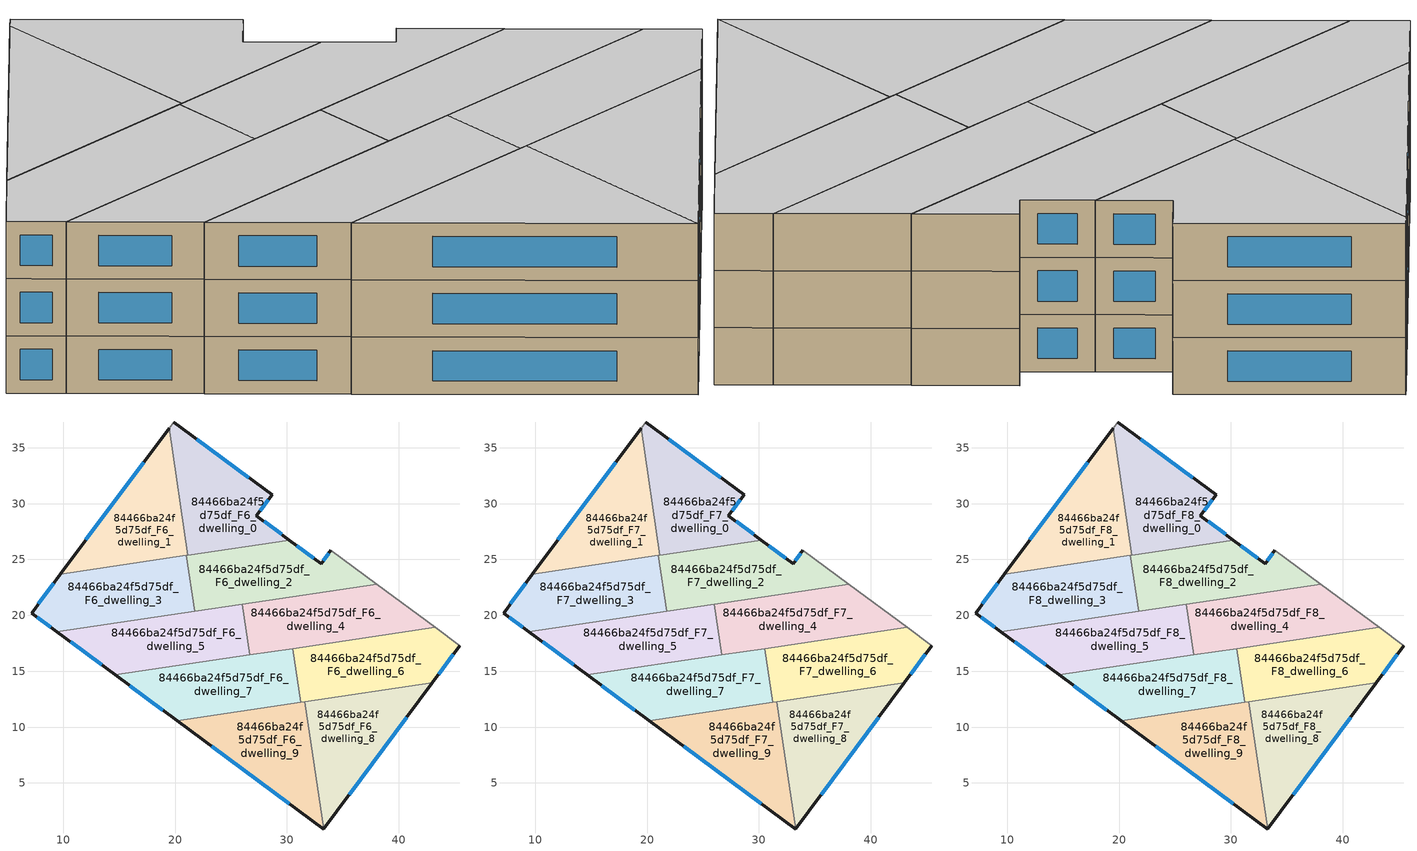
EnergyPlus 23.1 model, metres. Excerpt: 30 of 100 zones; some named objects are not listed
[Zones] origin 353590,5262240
84466ba24f5d75df_F6_dwelling_0
 floor to 84466ba24f5d75df_F5_dwelling_0 (EU_floor_Construction): 28.67,30.81 27.26,28.92 30.22,26.73 21.15,25.38 19.45,36.75 19.86,37.3 z18
 wall outside (EU_wall_Construction): 30.22,26.73 27.26,28.92 28.67,30.81 19.86,37.3 z18:21
 wall to 84466ba24f5d75df_F6_dwelling_1 (EU_wall_Construction): 19.45,36.75 21.15,25.38 z18:21
 wall adiabatic (EU_wall_Construction): 19.86,37.3 19.45,36.75 z18:21
 wall to 84466ba24f5d75df_F6_dwelling_2 (EU_wall_Construction): 21.15,25.38 30.22,26.73 z18:21
 window (EU_Window_Construction): 26.6,32.34 21.93,35.78 / 27.59,29.37 28.34,30.37 / 29.52,27.25 27.96,28.41 z18.7:20.3
84466ba24f5d75df_F6_dwelling_1
 floor to 84466ba24f5d75df_F5_dwelling_1 (EU_floor_Construction): 19.45,36.75 21.15,25.38 9.73,23.68 z18
 wall outside (EU_wall_Construction): 19.45,36.75 9.73,23.68 z18:21
 wall to 84466ba24f5d75df_F6_dwelling_3 (EU_wall_Construction): 9.73,23.68 20.99,25.36 z18:21
 wall to 84466ba24f5d75df_F6_dwelling_2 (EU_wall_Construction): 20.99,25.36 21.14,25.38 z18:21
 window (EU_Window_Construction): 17.17,33.68 12.01,26.75 z18.7:20.3
84466ba24f5d75df_F6_dwelling_2
 floor to 84466ba24f5d75df_F5_dwelling_2 (EU_floor_Construction): 38.04,22.79 21.74,20.36 20.99,25.36 30.22,26.73 33.06,24.63 33.94,25.82 z18
 wall outside (EU_wall_Construction): 33.94,25.82 33.06,24.63 30.22,26.73 z18:21
 wall to 84466ba24f5d75df_F6_dwelling_3 (EU_wall_Construction): 20.99,25.36 21.74,20.36 z18:21
 wall adiabatic (EU_wall_Construction): 38.04,22.79 33.94,25.82 z18:21
 wall to 84466ba24f5d75df_F6_dwelling_4 (EU_wall_Construction): 26,21 38.04,22.79 z18:21
 wall to 84466ba24f5d75df_F6_dwelling_5 (EU_wall_Construction): 21.74,20.36 26,21 z18:21
 window (EU_Window_Construction): 32.39,25.12 30.89,26.24 / 33.74,25.54 33.27,24.91 z18.7:20.3
84466ba24f5d75df_F6_dwelling_3
 floor to 84466ba24f5d75df_F5_dwelling_3 (EU_floor_Construction): 20.99,25.36 21.74,20.36 9.42,18.53 7.15,20.21 9.73,23.68 z18
 wall outside (EU_wall_Construction): 9.73,23.68 7.15,20.21 9.42,18.53 z18:21
 wall to 84466ba24f5d75df_F6_dwelling_5 (EU_wall_Construction): 9.42,18.53 21.74,20.36 z18:21
 window (EU_Window_Construction): 7.68,19.81 8.89,18.92 / 9.13,22.87 7.75,21.02 z18.7:20.3
84466ba24f5d75df_F6_dwelling_4
 floor to 84466ba24f5d75df_F5_dwelling_4 (EU_floor_Construction): 43.25,18.93 26.68,16.46 26,21 38.04,22.79 z18
 wall adiabatic (EU_wall_Construction): 43.25,18.93 38.04,22.79 z18:21
 wall to 84466ba24f5d75df_F6_dwelling_5 (EU_wall_Construction): 26,21 26.68,16.46 z18:21
 wall to 84466ba24f5d75df_F6_dwelling_6 (EU_wall_Construction): 30.5,17.03 43.25,18.93 z18:21
 wall to 84466ba24f5d75df_F6_dwelling_7 (EU_wall_Construction): 26.68,16.46 30.5,17.03 z18:21
84466ba24f5d75df_F6_dwelling_5
 floor to 84466ba24f5d75df_F5_dwelling_5 (EU_floor_Construction): 26,21 26.68,16.46 14.64,14.67 9.42,18.53 z18
 wall outside (EU_wall_Construction): 9.42,18.53 14.64,14.67 z18:21
 wall to 84466ba24f5d75df_F6_dwelling_7 (EU_wall_Construction): 14.64,14.67 26.68,16.46 z18:21
 window (EU_Window_Construction): 10.65,17.62 13.42,15.58 z18.7:20.3
84466ba24f5d75df_F6_dwelling_6
 floor to 84466ba24f5d75df_F5_dwelling_6 (EU_floor_Construction): 45.49,17.28 43.02,13.96 31.22,12.2 30.5,17.03 43.25,18.93 z18
 wall outside (EU_wall_Construction): 43.02,13.96 45.49,17.28 z18:21
 wall adiabatic (EU_wall_Construction): 45.49,17.28 43.25,18.93 z18:21
 wall to 84466ba24f5d75df_F6_dwelling_7 (EU_wall_Construction): 30.5,17.03 31.22,12.2 z18:21
 wall to 84466ba24f5d75df_F6_dwelling_8 (EU_wall_Construction): 31.61,12.26 43.02,13.96 z18:21
 wall to 84466ba24f5d75df_F6_dwelling_9 (EU_wall_Construction): 31.22,12.2 31.61,12.26 z18:21
 window (EU_Window_Construction): 43.6,14.74 44.91,16.5 z18.7:20.3
84466ba24f5d75df_F6_dwelling_7
 floor to 84466ba24f5d75df_F5_dwelling_7 (EU_floor_Construction): 30.5,17.03 31.22,12.2 20.2,10.56 14.64,14.67 z18
 wall outside (EU_wall_Construction): 14.64,14.67 20.2,10.56 z18:21
 wall to 84466ba24f5d75df_F6_dwelling_9 (EU_wall_Construction): 20.2,10.56 31.22,12.2 z18:21
 window (EU_Window_Construction): 15.95,13.7 18.9,11.53 z18.7:20.3
84466ba24f5d75df_F6_dwelling_8
 floor to 84466ba24f5d75df_F5_dwelling_8 (EU_floor_Construction): 43.02,13.96 33.3,0.89 31.61,12.26 z18
 wall outside (EU_wall_Construction): 33.3,0.89 43.02,13.96 z18:21
 wall to 84466ba24f5d75df_F6_dwelling_9 (EU_wall_Construction): 31.61,12.26 33.3,0.89 z18:21
 window (EU_Window_Construction): 35.58,3.96 40.74,10.89 z18.7:20.3
84466ba24f5d75df_F6_dwelling_9
 floor to 84466ba24f5d75df_F5_dwelling_9 (EU_floor_Construction): 31.61,12.26 33.3,0.88 20.2,10.56 z18
 wall outside (EU_wall_Construction): 20.2,10.56 33.3,0.88 z18:21
 window (EU_Window_Construction): 23.28,8.29 30.22,3.16 z18.7:20.3
84466ba24f5d75df_F7_dwelling_0
 floor to 84466ba24f5d75df_F6_dwelling_0 (EU_floor_Construction): 28.67,30.81 27.26,28.92 30.22,26.73 21.15,25.38 19.45,36.75 19.86,37.3 z21
 wall outside (EU_wall_Construction): 30.22,26.73 27.26,28.92 28.67,30.81 19.86,37.3 z21:24
 wall to 84466ba24f5d75df_F7_dwelling_1 (EU_wall_Construction): 19.45,36.75 21.15,25.38 z21:24
 wall adiabatic (EU_wall_Construction): 19.86,37.3 19.45,36.75 z21:24
 wall to 84466ba24f5d75df_F7_dwelling_2 (EU_wall_Construction): 21.15,25.38 30.22,26.73 z21:24
 window (EU_Window_Construction): 26.6,32.34 21.93,35.78 / 27.59,29.37 28.34,30.37 / 29.52,27.25 27.96,28.41 z21.7:23.3
84466ba24f5d75df_F7_dwelling_1
 floor to 84466ba24f5d75df_F6_dwelling_1 (EU_floor_Construction): 19.45,36.75 21.15,25.38 9.73,23.68 z21
 wall outside (EU_wall_Construction): 19.45,36.75 9.73,23.68 z21:24
 wall to 84466ba24f5d75df_F7_dwelling_3 (EU_wall_Construction): 9.73,23.68 20.99,25.36 z21:24
 wall to 84466ba24f5d75df_F7_dwelling_2 (EU_wall_Construction): 20.99,25.36 21.14,25.38 z21:24
 window (EU_Window_Construction): 17.17,33.68 12.01,26.75 z21.7:23.3
84466ba24f5d75df_F7_dwelling_2
 floor to 84466ba24f5d75df_F6_dwelling_2 (EU_floor_Construction): 38.04,22.79 21.74,20.36 20.99,25.36 30.22,26.73 33.06,24.63 33.94,25.82 z21
 wall outside (EU_wall_Construction): 33.94,25.82 33.06,24.63 30.22,26.73 z21:24
 wall to 84466ba24f5d75df_F7_dwelling_3 (EU_wall_Construction): 20.99,25.36 21.74,20.36 z21:24
 wall adiabatic (EU_wall_Construction): 38.04,22.79 33.94,25.82 z21:24
 wall to 84466ba24f5d75df_F7_dwelling_4 (EU_wall_Construction): 26,21 38.04,22.79 z21:24
 wall to 84466ba24f5d75df_F7_dwelling_5 (EU_wall_Construction): 21.74,20.36 26,21 z21:24
 window (EU_Window_Construction): 32.39,25.12 30.89,26.24 / 33.74,25.54 33.27,24.91 z21.7:23.3
84466ba24f5d75df_F7_dwelling_3
 floor to 84466ba24f5d75df_F6_dwelling_3 (EU_floor_Construction): 20.99,25.36 21.74,20.36 9.42,18.53 7.15,20.21 9.73,23.68 z21
 wall outside (EU_wall_Construction): 9.73,23.68 7.15,20.21 9.42,18.53 z21:24
 wall to 84466ba24f5d75df_F7_dwelling_5 (EU_wall_Construction): 9.42,18.53 21.74,20.36 z21:24
 window (EU_Window_Construction): 7.68,19.81 8.89,18.92 / 9.13,22.87 7.75,21.02 z21.7:23.3
84466ba24f5d75df_F7_dwelling_4
 floor to 84466ba24f5d75df_F6_dwelling_4 (EU_floor_Construction): 43.25,18.93 26.68,16.46 26,21 38.04,22.79 z21
 wall adiabatic (EU_wall_Construction): 43.25,18.93 38.04,22.79 z21:24
 wall to 84466ba24f5d75df_F7_dwelling_5 (EU_wall_Construction): 26,21 26.68,16.46 z21:24
 wall to 84466ba24f5d75df_F7_dwelling_6 (EU_wall_Construction): 30.5,17.03 43.25,18.93 z21:24
 wall to 84466ba24f5d75df_F7_dwelling_7 (EU_wall_Construction): 26.68,16.46 30.5,17.03 z21:24
84466ba24f5d75df_F7_dwelling_5
 floor to 84466ba24f5d75df_F6_dwelling_5 (EU_floor_Construction): 26,21 26.68,16.46 14.64,14.67 9.42,18.53 z21
 wall outside (EU_wall_Construction): 9.42,18.53 14.64,14.67 z21:24
 wall to 84466ba24f5d75df_F7_dwelling_7 (EU_wall_Construction): 14.64,14.67 26.68,16.46 z21:24
 window (EU_Window_Construction): 10.65,17.62 13.42,15.58 z21.7:23.3
84466ba24f5d75df_F7_dwelling_6
 floor to 84466ba24f5d75df_F6_dwelling_6 (EU_floor_Construction): 45.49,17.28 43.02,13.96 31.22,12.2 30.5,17.03 43.25,18.93 z21
 wall outside (EU_wall_Construction): 43.02,13.96 45.49,17.28 z21:24
 wall adiabatic (EU_wall_Construction): 45.49,17.28 43.25,18.93 z21:24
 wall to 84466ba24f5d75df_F7_dwelling_7 (EU_wall_Construction): 30.5,17.03 31.22,12.2 z21:24
 wall to 84466ba24f5d75df_F7_dwelling_8 (EU_wall_Construction): 31.61,12.26 43.02,13.96 z21:24
 wall to 84466ba24f5d75df_F7_dwelling_9 (EU_wall_Construction): 31.22,12.2 31.61,12.26 z21:24
 window (EU_Window_Construction): 43.6,14.74 44.91,16.5 z21.7:23.3
84466ba24f5d75df_F7_dwelling_7
 floor to 84466ba24f5d75df_F6_dwelling_7 (EU_floor_Construction): 30.5,17.03 31.22,12.2 20.2,10.56 14.64,14.67 z21
 wall outside (EU_wall_Construction): 14.64,14.67 20.2,10.56 z21:24
 wall to 84466ba24f5d75df_F7_dwelling_9 (EU_wall_Construction): 20.2,10.56 31.22,12.2 z21:24
 window (EU_Window_Construction): 15.95,13.7 18.9,11.53 z21.7:23.3
84466ba24f5d75df_F7_dwelling_8
 floor to 84466ba24f5d75df_F6_dwelling_8 (EU_floor_Construction): 43.02,13.96 33.3,0.89 31.61,12.26 z21
 wall outside (EU_wall_Construction): 33.3,0.89 43.02,13.96 z21:24
 wall to 84466ba24f5d75df_F7_dwelling_9 (EU_wall_Construction): 31.61,12.26 33.3,0.89 z21:24
 window (EU_Window_Construction): 35.58,3.96 40.74,10.89 z21.7:23.3
84466ba24f5d75df_F7_dwelling_9
 floor to 84466ba24f5d75df_F6_dwelling_9 (EU_floor_Construction): 31.61,12.26 33.3,0.88 20.2,10.56 z21
 wall outside (EU_wall_Construction): 20.2,10.56 33.3,0.88 z21:24
 window (EU_Window_Construction): 23.28,8.29 30.22,3.16 z21.7:23.3
84466ba24f5d75df_F8_dwelling_0
 floor to 84466ba24f5d75df_F7_dwelling_0 (EU_floor_Construction): 28.67,30.81 27.26,28.92 30.22,26.73 21.15,25.38 19.45,36.75 19.86,37.3 z24
 wall outside (EU_wall_Construction): 30.22,26.73 27.26,28.92 28.67,30.81 19.86,37.3 z24:27
 wall to 84466ba24f5d75df_F8_dwelling_1 (EU_wall_Construction): 19.45,36.75 21.15,25.38 z24:27
 wall adiabatic (EU_wall_Construction): 19.86,37.3 19.45,36.75 z24:27
 wall to 84466ba24f5d75df_F8_dwelling_2 (EU_wall_Construction): 21.15,25.38 30.22,26.73 z24:27
 window (EU_Window_Construction): 26.6,32.34 21.93,35.78 / 27.59,29.37 28.34,30.37 / 29.52,27.25 27.96,28.41 z24.7:26.3
 ceiling to 84466ba24f5d75df_F9_dwelling_0 (EU_floor_Construction): 30.22,26.73 27.26,28.92 28.67,30.81 19.86,37.3 19.45,36.75 21.15,25.38 z27
84466ba24f5d75df_F8_dwelling_1
 floor to 84466ba24f5d75df_F7_dwelling_1 (EU_floor_Construction): 19.45,36.75 21.15,25.38 9.73,23.68 z24
 wall outside (EU_wall_Construction): 19.45,36.75 9.73,23.68 z24:27
 wall to 84466ba24f5d75df_F8_dwelling_3 (EU_wall_Construction): 9.73,23.68 20.99,25.36 z24:27
 wall to 84466ba24f5d75df_F8_dwelling_2 (EU_wall_Construction): 20.99,25.36 21.14,25.38 z24:27
 window (EU_Window_Construction): 17.17,33.68 12.01,26.75 z24.7:26.3
 ceiling to 84466ba24f5d75df_F9_dwelling_1 (EU_floor_Construction): 21.15,25.38 19.45,36.75 9.73,23.68 z27
84466ba24f5d75df_F8_dwelling_2
 floor to 84466ba24f5d75df_F7_dwelling_2 (EU_floor_Construction): 38.04,22.79 21.74,20.36 20.99,25.36 30.22,26.73 33.06,24.63 33.94,25.82 z24
 wall outside (EU_wall_Construction): 33.94,25.82 33.06,24.63 30.22,26.73 z24:27
 wall to 84466ba24f5d75df_F8_dwelling_3 (EU_wall_Construction): 20.99,25.36 21.74,20.36 z24:27
 wall adiabatic (EU_wall_Construction): 38.04,22.79 33.94,25.82 z24:27
 wall to 84466ba24f5d75df_F8_dwelling_4 (EU_wall_Construction): 26,21 38.04,22.79 z24:27
 wall to 84466ba24f5d75df_F8_dwelling_5 (EU_wall_Construction): 21.74,20.36 26,21 z24:27
 window (EU_Window_Construction): 32.39,25.12 30.89,26.24 / 33.74,25.54 33.27,24.91 z24.7:26.3
 ceiling to 84466ba24f5d75df_F9_dwelling_2 (EU_floor_Construction): 38.04,22.79 33.94,25.82 33.06,24.63 30.22,26.73 20.99,25.36 21.74,20.36 z27
84466ba24f5d75df_F8_dwelling_3
 floor to 84466ba24f5d75df_F7_dwelling_3 (EU_floor_Construction): 20.99,25.36 21.74,20.36 9.42,18.53 7.15,20.21 9.73,23.68 z24
 wall outside (EU_wall_Construction): 9.73,23.68 7.15,20.21 9.42,18.53 z24:27
 wall to 84466ba24f5d75df_F8_dwelling_5 (EU_wall_Construction): 9.42,18.53 21.74,20.36 z24:27
 window (EU_Window_Construction): 7.68,19.81 8.89,18.92 / 9.13,22.87 7.75,21.02 z24.7:26.3
 ceiling to 84466ba24f5d75df_F9_dwelling_3 (EU_floor_Construction): 21.74,20.36 20.99,25.36 9.73,23.68 7.15,20.21 9.42,18.53 z27
84466ba24f5d75df_F8_dwelling_4
 floor to 84466ba24f5d75df_F7_dwelling_4 (EU_floor_Construction): 43.25,18.93 26.68,16.46 26,21 38.04,22.79 z24
 wall adiabatic (EU_wall_Construction): 43.25,18.93 38.04,22.79 z24:27
 wall to 84466ba24f5d75df_F8_dwelling_5 (EU_wall_Construction): 26,21 26.68,16.46 z24:27
 wall to 84466ba24f5d75df_F8_dwelling_6 (EU_wall_Construction): 30.5,17.03 43.25,18.93 z24:27
 wall to 84466ba24f5d75df_F8_dwelling_7 (EU_wall_Construction): 26.68,16.46 30.5,17.03 z24:27
 ceiling to 84466ba24f5d75df_F9_dwelling_4 (EU_floor_Construction): 43.25,18.93 38.04,22.79 26,21 26.68,16.46 z27
84466ba24f5d75df_F8_dwelling_5
 floor to 84466ba24f5d75df_F7_dwelling_5 (EU_floor_Construction): 26,21 26.68,16.46 14.64,14.67 9.42,18.53 z24
 wall outside (EU_wall_Construction): 9.42,18.53 14.64,14.67 z24:27
 wall to 84466ba24f5d75df_F8_dwelling_7 (EU_wall_Construction): 14.64,14.67 26.68,16.46 z24:27
 window (EU_Window_Construction): 10.65,17.62 13.42,15.58 z24.7:26.3
 ceiling to 84466ba24f5d75df_F9_dwelling_5 (EU_floor_Construction): 26.68,16.46 26,21 9.42,18.53 14.64,14.67 z27
84466ba24f5d75df_F8_dwelling_6
 floor to 84466ba24f5d75df_F7_dwelling_6 (EU_floor_Construction): 45.49,17.28 43.02,13.96 31.22,12.2 30.5,17.03 43.25,18.93 z24
 wall outside (EU_wall_Construction): 43.02,13.96 45.49,17.28 z24:27
 wall adiabatic (EU_wall_Construction): 45.49,17.28 43.25,18.93 z24:27
 wall to 84466ba24f5d75df_F8_dwelling_7 (EU_wall_Construction): 30.5,17.03 31.22,12.2 z24:27
 wall to 84466ba24f5d75df_F8_dwelling_8 (EU_wall_Construction): 31.61,12.26 43.02,13.96 z24:27
 wall to 84466ba24f5d75df_F8_dwelling_9 (EU_wall_Construction): 31.22,12.2 31.61,12.26 z24:27
 window (EU_Window_Construction): 43.6,14.74 44.91,16.5 z24.7:26.3
 ceiling to 84466ba24f5d75df_F9_dwelling_6 (EU_floor_Construction): 43.02,13.96 45.49,17.28 43.25,18.93 30.5,17.03 31.22,12.2 z27
84466ba24f5d75df_F8_dwelling_7
 floor to 84466ba24f5d75df_F7_dwelling_7 (EU_floor_Construction): 30.5,17.03 31.22,12.2 20.2,10.56 14.64,14.67 z24
 wall outside (EU_wall_Construction): 14.64,14.67 20.2,10.56 z24:27
 wall to 84466ba24f5d75df_F8_dwelling_9 (EU_wall_Construction): 20.2,10.56 31.22,12.2 z24:27
 window (EU_Window_Construction): 15.95,13.7 18.9,11.53 z24.7:26.3
 ceiling to 84466ba24f5d75df_F9_dwelling_7 (EU_floor_Construction): 31.22,12.2 30.5,17.03 14.64,14.67 20.2,10.56 z27
84466ba24f5d75df_F8_dwelling_8
 floor to 84466ba24f5d75df_F7_dwelling_8 (EU_floor_Construction): 43.02,13.96 33.3,0.89 31.61,12.26 z24
 wall outside (EU_wall_Construction): 33.3,0.89 43.02,13.96 z24:27
 wall to 84466ba24f5d75df_F8_dwelling_9 (EU_wall_Construction): 31.61,12.26 33.3,0.89 z24:27
 window (EU_Window_Construction): 35.58,3.96 40.74,10.89 z24.7:26.3
 ceiling to 84466ba24f5d75df_F9_dwelling_8 (EU_floor_Construction): 33.3,0.89 43.02,13.96 31.61,12.26 z27
84466ba24f5d75df_F8_dwelling_9
 floor to 84466ba24f5d75df_F7_dwelling_9 (EU_floor_Construction): 31.61,12.26 33.3,0.88 20.2,10.56 z24
 wall outside (EU_wall_Construction): 20.2,10.56 33.3,0.88 z24:27
 window (EU_Window_Construction): 23.28,8.29 30.22,3.16 z24.7:26.3
 ceiling to 84466ba24f5d75df_F9_dwelling_9 (EU_floor_Construction): 33.3,0.88 31.61,12.26 20.2,10.56 z27
[Building]
EU S2 Campaign: North Axis=0; Terrain=City; Solar Distribution=FullExterior
[Site:Location]
Budapest.Ferenc.Liszt.Intl.AP: Latitude=47.437; Longitude=19.256; Time Zone=1; Elevation=185
[SizingPeriod:WeatherFileDays]
AnnualSizingPeriod: Begin Month=1; Begin Day of Month=1; End Month=12; End Day of Month=31; Day of Week for Start Day=Monday; Use Weather File Daylight Saving Period=No; Use Weather File Rain and Snow Indicators=No
[MATERIAL]
EU_InternalMass_Material: Roughness=MediumRough; Thickness=0.1; Conductivity=1; Density=1800; Specific Heat=900; Thermal Absorptance=0.9; Solar Absorptance=0.7; Visible Absorptance=0.7
[MATERIAL:NOMASS] Roughness=MediumRough; Thermal Absorptance=0.9; Solar Absorptance=0.7; Visible Absorptance=0.7
Name | Thermal Resistance
EU_wall_NoMass | 0.832559
EU_floor_NoMass | 0.872794
[WINDOWMATERIAL:SIMPLEGLAZINGSYSTEM]
EU_Window_SimpleGlazing: UFactor=2.79869; Solar Heat Gain Coefficient=0.75; Visible Transmittance=0.75
[CONSTRUCTION]
EU_wall_Construction: EU_wall_NoMass
EU_floor_Construction: EU_floor_NoMass
EU_Window_Construction: EU_Window_SimpleGlazing
EU_InternalMass_Construction: EU_InternalMass_Material
[ZONE] Type=1; Multiplier=1; Ceiling Height=autocalculate; Floor Area=autocalculate; Part of Total Floor Area=Yes
Name | Volume
84466ba24f5d75df_F6_dwelling_0; 84466ba24f5d75df_F7_dwelling_0; 84466ba24f5d75df_F8_dwelling_0 | 199.04
84466ba24f5d75df_F6_dwelling_1; 84466ba24f5d75df_F7_dwelling_1; 84466ba24f5d75df_F8_dwelling_1 | 199.002
84466ba24f5d75df_F6_dwelling_2; 84466ba24f5d75df_F7_dwelling_2; 84466ba24f5d75df_F8_dwelling_2 | 199.006
84466ba24f5d75df_F6_dwelling_3; 84466ba24f5d75df_F7_dwelling_3; 84466ba24f5d75df_F8_dwelling_3 | 199.005
84466ba24f5d75df_F6_dwelling_4; 84466ba24f5d75df_F7_dwelling_4; 84466ba24f5d75df_F8_dwelling_4 | 198.996
84466ba24f5d75df_F6_dwelling_5; 84466ba24f5d75df_F7_dwelling_5; 84466ba24f5d75df_F8_dwelling_5 | 199.019
84466ba24f5d75df_F6_dwelling_6; 84466ba24f5d75df_F7_dwelling_6; 84466ba24f5d75df_F8_dwelling_6 | 199.025
84466ba24f5d75df_F6_dwelling_7; 84466ba24f5d75df_F7_dwelling_7; 84466ba24f5d75df_F8_dwelling_7 | 199.014
84466ba24f5d75df_F6_dwelling_8; 84466ba24f5d75df_F7_dwelling_8; 84466ba24f5d75df_F8_dwelling_8 | 199.003
84466ba24f5d75df_F6_dwelling_9; 84466ba24f5d75df_F7_dwelling_9; 84466ba24f5d75df_F8_dwelling_9 | 198.942
[INTERNALMASS] Construction=EU_InternalMass_Construction
Name | Zone or ZoneList | Surface Area
84466ba24f5d75df_F6_dwelling_0_EU_InternalMass | 84466ba24f5d75df_F6_dwelling_0 | 66.3469
84466ba24f5d75df_F6_dwelling_1_EU_InternalMass | 84466ba24f5d75df_F6_dwelling_1 | 66.3342
84466ba24f5d75df_F6_dwelling_2_EU_InternalMass | 84466ba24f5d75df_F6_dwelling_2 | 66.3354
84466ba24f5d75df_F6_dwelling_3_EU_InternalMass | 84466ba24f5d75df_F6_dwelling_3 | 66.3348
84466ba24f5d75df_F6_dwelling_4_EU_InternalMass | 84466ba24f5d75df_F6_dwelling_4 | 66.332
84466ba24f5d75df_F6_dwelling_5_EU_InternalMass | 84466ba24f5d75df_F6_dwelling_5 | 66.3394
84466ba24f5d75df_F6_dwelling_6_EU_InternalMass | 84466ba24f5d75df_F6_dwelling_6 | 66.3415
84466ba24f5d75df_F6_dwelling_7_EU_InternalMass | 84466ba24f5d75df_F6_dwelling_7 | 66.338
84466ba24f5d75df_F6_dwelling_8_EU_InternalMass | 84466ba24f5d75df_F6_dwelling_8 | 66.3342
84466ba24f5d75df_F6_dwelling_9_EU_InternalMass | 84466ba24f5d75df_F6_dwelling_9 | 66.3343
84466ba24f5d75df_F7_dwelling_0_EU_InternalMass | 84466ba24f5d75df_F7_dwelling_0 | 66.3469
84466ba24f5d75df_F7_dwelling_1_EU_InternalMass | 84466ba24f5d75df_F7_dwelling_1 | 66.3342
84466ba24f5d75df_F7_dwelling_2_EU_InternalMass | 84466ba24f5d75df_F7_dwelling_2 | 66.3354
84466ba24f5d75df_F7_dwelling_3_EU_InternalMass | 84466ba24f5d75df_F7_dwelling_3 | 66.3348
84466ba24f5d75df_F7_dwelling_4_EU_InternalMass | 84466ba24f5d75df_F7_dwelling_4 | 66.332
84466ba24f5d75df_F7_dwelling_5_EU_InternalMass | 84466ba24f5d75df_F7_dwelling_5 | 66.3394
84466ba24f5d75df_F7_dwelling_6_EU_InternalMass | 84466ba24f5d75df_F7_dwelling_6 | 66.3415
84466ba24f5d75df_F7_dwelling_7_EU_InternalMass | 84466ba24f5d75df_F7_dwelling_7 | 66.338
84466ba24f5d75df_F7_dwelling_8_EU_InternalMass | 84466ba24f5d75df_F7_dwelling_8 | 66.3342
84466ba24f5d75df_F7_dwelling_9_EU_InternalMass | 84466ba24f5d75df_F7_dwelling_9 | 66.3343
84466ba24f5d75df_F8_dwelling_0_EU_InternalMass | 84466ba24f5d75df_F8_dwelling_0 | 66.3469
84466ba24f5d75df_F8_dwelling_1_EU_InternalMass | 84466ba24f5d75df_F8_dwelling_1 | 66.3342
84466ba24f5d75df_F8_dwelling_2_EU_InternalMass | 84466ba24f5d75df_F8_dwelling_2 | 66.3354
84466ba24f5d75df_F8_dwelling_3_EU_InternalMass | 84466ba24f5d75df_F8_dwelling_3 | 66.3348
84466ba24f5d75df_F8_dwelling_4_EU_InternalMass | 84466ba24f5d75df_F8_dwelling_4 | 66.332
84466ba24f5d75df_F8_dwelling_5_EU_InternalMass | 84466ba24f5d75df_F8_dwelling_5 | 66.3394
84466ba24f5d75df_F8_dwelling_6_EU_InternalMass | 84466ba24f5d75df_F8_dwelling_6 | 66.3415
84466ba24f5d75df_F8_dwelling_7_EU_InternalMass | 84466ba24f5d75df_F8_dwelling_7 | 66.338
84466ba24f5d75df_F8_dwelling_8_EU_InternalMass | 84466ba24f5d75df_F8_dwelling_8 | 66.3342
84466ba24f5d75df_F8_dwelling_9_EU_InternalMass | 84466ba24f5d75df_F8_dwelling_9 | 66.3343
[OTHEREQUIPMENT] Fuel Type=Electricity; Design Level Calculation Method=Watts/Area; Power per Zone Floor Area=1; Fraction Latent=0; Fraction Radiant=0; Fraction Lost=0; Carbon Dioxide Generation Rate=0; EndUse Subcategory=EU_Step8_InternalGains
Name | Zone or ZoneList or Space or SpaceList | Schedule
EU_Step8_InternalGain_84466ba24f5d75df_F6_dwelling_0_f000 | 84466ba24f5d75df_F6_dwelling_0 | EU_Step8_GainSchedule_84466ba24f5d75df_F6_dwelling_0_f000
EU_Step8_InternalGain_84466ba24f5d75df_F6_dwelling_1_f000 | 84466ba24f5d75df_F6_dwelling_1 | EU_Step8_GainSchedule_84466ba24f5d75df_F6_dwelling_1_f000
EU_Step8_InternalGain_84466ba24f5d75df_F6_dwelling_2_f000 | 84466ba24f5d75df_F6_dwelling_2 | EU_Step8_GainSchedule_84466ba24f5d75df_F6_dwelling_2_f000
EU_Step8_InternalGain_84466ba24f5d75df_F6_dwelling_3_f000 | 84466ba24f5d75df_F6_dwelling_3 | EU_Step8_GainSchedule_84466ba24f5d75df_F6_dwelling_3_f000
EU_Step8_InternalGain_84466ba24f5d75df_F6_dwelling_4_f000 | 84466ba24f5d75df_F6_dwelling_4 | EU_Step8_GainSchedule_84466ba24f5d75df_F6_dwelling_4_f000
EU_Step8_InternalGain_84466ba24f5d75df_F6_dwelling_5_f000 | 84466ba24f5d75df_F6_dwelling_5 | EU_Step8_GainSchedule_84466ba24f5d75df_F6_dwelling_5_f000
EU_Step8_InternalGain_84466ba24f5d75df_F6_dwelling_6_f000 | 84466ba24f5d75df_F6_dwelling_6 | EU_Step8_GainSchedule_84466ba24f5d75df_F6_dwelling_6_f000
EU_Step8_InternalGain_84466ba24f5d75df_F6_dwelling_7_f000 | 84466ba24f5d75df_F6_dwelling_7 | EU_Step8_GainSchedule_84466ba24f5d75df_F6_dwelling_7_f000
EU_Step8_InternalGain_84466ba24f5d75df_F6_dwelling_8_f000 | 84466ba24f5d75df_F6_dwelling_8 | EU_Step8_GainSchedule_84466ba24f5d75df_F6_dwelling_8_f000
EU_Step8_InternalGain_84466ba24f5d75df_F6_dwelling_9_f000 | 84466ba24f5d75df_F6_dwelling_9 | EU_Step8_GainSchedule_84466ba24f5d75df_F6_dwelling_9_f000
EU_Step8_InternalGain_84466ba24f5d75df_F7_dwelling_0_f000 | 84466ba24f5d75df_F7_dwelling_0 | EU_Step8_GainSchedule_84466ba24f5d75df_F7_dwelling_0_f000
EU_Step8_InternalGain_84466ba24f5d75df_F7_dwelling_1_f000 | 84466ba24f5d75df_F7_dwelling_1 | EU_Step8_GainSchedule_84466ba24f5d75df_F7_dwelling_1_f000
EU_Step8_InternalGain_84466ba24f5d75df_F7_dwelling_2_f000 | 84466ba24f5d75df_F7_dwelling_2 | EU_Step8_GainSchedule_84466ba24f5d75df_F7_dwelling_2_f000
EU_Step8_InternalGain_84466ba24f5d75df_F7_dwelling_3_f000 | 84466ba24f5d75df_F7_dwelling_3 | EU_Step8_GainSchedule_84466ba24f5d75df_F7_dwelling_3_f000
EU_Step8_InternalGain_84466ba24f5d75df_F7_dwelling_4_f000 | 84466ba24f5d75df_F7_dwelling_4 | EU_Step8_GainSchedule_84466ba24f5d75df_F7_dwelling_4_f000
EU_Step8_InternalGain_84466ba24f5d75df_F7_dwelling_5_f000 | 84466ba24f5d75df_F7_dwelling_5 | EU_Step8_GainSchedule_84466ba24f5d75df_F7_dwelling_5_f000
EU_Step8_InternalGain_84466ba24f5d75df_F7_dwelling_6_f000 | 84466ba24f5d75df_F7_dwelling_6 | EU_Step8_GainSchedule_84466ba24f5d75df_F7_dwelling_6_f000
EU_Step8_InternalGain_84466ba24f5d75df_F7_dwelling_7_f000 | 84466ba24f5d75df_F7_dwelling_7 | EU_Step8_GainSchedule_84466ba24f5d75df_F7_dwelling_7_f000
EU_Step8_InternalGain_84466ba24f5d75df_F7_dwelling_8_f000 | 84466ba24f5d75df_F7_dwelling_8 | EU_Step8_GainSchedule_84466ba24f5d75df_F7_dwelling_8_f000
EU_Step8_InternalGain_84466ba24f5d75df_F7_dwelling_9_f000 | 84466ba24f5d75df_F7_dwelling_9 | EU_Step8_GainSchedule_84466ba24f5d75df_F7_dwelling_9_f000
EU_Step8_InternalGain_84466ba24f5d75df_F8_dwelling_0_f000 | 84466ba24f5d75df_F8_dwelling_0 | EU_Step8_GainSchedule_84466ba24f5d75df_F8_dwelling_0_f000
EU_Step8_InternalGain_84466ba24f5d75df_F8_dwelling_1_f000 | 84466ba24f5d75df_F8_dwelling_1 | EU_Step8_GainSchedule_84466ba24f5d75df_F8_dwelling_1_f000
EU_Step8_InternalGain_84466ba24f5d75df_F8_dwelling_2_f000 | 84466ba24f5d75df_F8_dwelling_2 | EU_Step8_GainSchedule_84466ba24f5d75df_F8_dwelling_2_f000
EU_Step8_InternalGain_84466ba24f5d75df_F8_dwelling_3_f000 | 84466ba24f5d75df_F8_dwelling_3 | EU_Step8_GainSchedule_84466ba24f5d75df_F8_dwelling_3_f000
EU_Step8_InternalGain_84466ba24f5d75df_F8_dwelling_4_f000 | 84466ba24f5d75df_F8_dwelling_4 | EU_Step8_GainSchedule_84466ba24f5d75df_F8_dwelling_4_f000
EU_Step8_InternalGain_84466ba24f5d75df_F8_dwelling_5_f000 | 84466ba24f5d75df_F8_dwelling_5 | EU_Step8_GainSchedule_84466ba24f5d75df_F8_dwelling_5_f000
EU_Step8_InternalGain_84466ba24f5d75df_F8_dwelling_6_f000 | 84466ba24f5d75df_F8_dwelling_6 | EU_Step8_GainSchedule_84466ba24f5d75df_F8_dwelling_6_f000
EU_Step8_InternalGain_84466ba24f5d75df_F8_dwelling_7_f000 | 84466ba24f5d75df_F8_dwelling_7 | EU_Step8_GainSchedule_84466ba24f5d75df_F8_dwelling_7_f000
EU_Step8_InternalGain_84466ba24f5d75df_F8_dwelling_8_f000 | 84466ba24f5d75df_F8_dwelling_8 | EU_Step8_GainSchedule_84466ba24f5d75df_F8_dwelling_8_f000
EU_Step8_InternalGain_84466ba24f5d75df_F8_dwelling_9_f000 | 84466ba24f5d75df_F8_dwelling_9 | EU_Step8_GainSchedule_84466ba24f5d75df_F8_dwelling_9_f000
[ZONEVENTILATION:DESIGNFLOWRATE] Schedule=EU_AlwaysOn; Design Flow Rate Calculation Method=AirChanges/Hour; Air Changes per Hour=0.475469; Ventilation Type=Natural; Fan Pressure Rise=0; Fan Total Efficiency=1; Constant Term Coefficient=1; Temperature Term Coefficient=0; Velocity Term Coefficient=0; Velocity Squared Term Coefficient=0; Minimum Indoor Temperature=-100; Maximum Indoor Temperature=100; Delta Temperature=-100; Minimum Outdoor Temperature=-100; Maximum Outdoor Temperature=100; Maximum Wind Speed=40
Name | Zone or ZoneList or Space or SpaceList
EU_ConstantAir_84466ba24f5d75df_F6_dwelling_0 | 84466ba24f5d75df_F6_dwelling_0
EU_ConstantAir_84466ba24f5d75df_F6_dwelling_1 | 84466ba24f5d75df_F6_dwelling_1
EU_ConstantAir_84466ba24f5d75df_F6_dwelling_2 | 84466ba24f5d75df_F6_dwelling_2
EU_ConstantAir_84466ba24f5d75df_F6_dwelling_3 | 84466ba24f5d75df_F6_dwelling_3
EU_ConstantAir_84466ba24f5d75df_F6_dwelling_4 | 84466ba24f5d75df_F6_dwelling_4
EU_ConstantAir_84466ba24f5d75df_F6_dwelling_5 | 84466ba24f5d75df_F6_dwelling_5
EU_ConstantAir_84466ba24f5d75df_F6_dwelling_6 | 84466ba24f5d75df_F6_dwelling_6
EU_ConstantAir_84466ba24f5d75df_F6_dwelling_7 | 84466ba24f5d75df_F6_dwelling_7
EU_ConstantAir_84466ba24f5d75df_F6_dwelling_8 | 84466ba24f5d75df_F6_dwelling_8
EU_ConstantAir_84466ba24f5d75df_F6_dwelling_9 | 84466ba24f5d75df_F6_dwelling_9
EU_ConstantAir_84466ba24f5d75df_F7_dwelling_0 | 84466ba24f5d75df_F7_dwelling_0
EU_ConstantAir_84466ba24f5d75df_F7_dwelling_1 | 84466ba24f5d75df_F7_dwelling_1
EU_ConstantAir_84466ba24f5d75df_F7_dwelling_2 | 84466ba24f5d75df_F7_dwelling_2
EU_ConstantAir_84466ba24f5d75df_F7_dwelling_3 | 84466ba24f5d75df_F7_dwelling_3
EU_ConstantAir_84466ba24f5d75df_F7_dwelling_4 | 84466ba24f5d75df_F7_dwelling_4
EU_ConstantAir_84466ba24f5d75df_F7_dwelling_5 | 84466ba24f5d75df_F7_dwelling_5
EU_ConstantAir_84466ba24f5d75df_F7_dwelling_6 | 84466ba24f5d75df_F7_dwelling_6
EU_ConstantAir_84466ba24f5d75df_F7_dwelling_7 | 84466ba24f5d75df_F7_dwelling_7
EU_ConstantAir_84466ba24f5d75df_F7_dwelling_8 | 84466ba24f5d75df_F7_dwelling_8
EU_ConstantAir_84466ba24f5d75df_F7_dwelling_9 | 84466ba24f5d75df_F7_dwelling_9
EU_ConstantAir_84466ba24f5d75df_F8_dwelling_0 | 84466ba24f5d75df_F8_dwelling_0
EU_ConstantAir_84466ba24f5d75df_F8_dwelling_1 | 84466ba24f5d75df_F8_dwelling_1
EU_ConstantAir_84466ba24f5d75df_F8_dwelling_2 | 84466ba24f5d75df_F8_dwelling_2
EU_ConstantAir_84466ba24f5d75df_F8_dwelling_3 | 84466ba24f5d75df_F8_dwelling_3
EU_ConstantAir_84466ba24f5d75df_F8_dwelling_4 | 84466ba24f5d75df_F8_dwelling_4
EU_ConstantAir_84466ba24f5d75df_F8_dwelling_5 | 84466ba24f5d75df_F8_dwelling_5
EU_ConstantAir_84466ba24f5d75df_F8_dwelling_6 | 84466ba24f5d75df_F8_dwelling_6
EU_ConstantAir_84466ba24f5d75df_F8_dwelling_7 | 84466ba24f5d75df_F8_dwelling_7
EU_ConstantAir_84466ba24f5d75df_F8_dwelling_8 | 84466ba24f5d75df_F8_dwelling_8
EU_ConstantAir_84466ba24f5d75df_F8_dwelling_9 | 84466ba24f5d75df_F8_dwelling_9
[HVACTEMPLATE:ZONE:IDEALLOADSAIRSYSTEM] System Availability Schedule=EU_AlwaysOn; Maximum Heating Supply Air Temperature=50; Minimum Cooling Supply Air Temperature=13; Maximum Heating Supply Air Humidity Ratio=0.0156; Minimum Cooling Supply Air Humidity Ratio=0.0077; Heating Limit=NoLimit; Cooling Limit=NoLimit; Heating Availability Schedule=EU_AlwaysOn; Cooling Availability Schedule=EU_CoolingOff; Dehumidification Control Type=ConstantSensibleHeatRatio; Cooling Sensible Heat Ratio=0.7; Dehumidification Setpoint=60; Humidification Control Type=None; Humidification Setpoint=30; Outdoor Air Method=None; Outdoor Air Flow Rate per Person=0.00944; Outdoor Air Flow Rate per Zone Floor Area=0; Outdoor Air Flow Rate per Zone=0; Demand Controlled Ventilation Type=None; Outdoor Air Economizer Type=NoEconomizer; Heat Recovery Type=None; Sensible Heat Recovery Effectiveness=0.7; Latent Heat Recovery Effectiveness=0.65
Name | Template Thermostat
84466ba24f5d75df_F6_dwelling_0 | EU_HeatOnly_84466ba24f5d75df_F6_dwelling_0
84466ba24f5d75df_F6_dwelling_1 | EU_HeatOnly_84466ba24f5d75df_F6_dwelling_1
84466ba24f5d75df_F6_dwelling_2 | EU_HeatOnly_84466ba24f5d75df_F6_dwelling_2
84466ba24f5d75df_F6_dwelling_3 | EU_HeatOnly_84466ba24f5d75df_F6_dwelling_3
84466ba24f5d75df_F6_dwelling_4 | EU_HeatOnly_84466ba24f5d75df_F6_dwelling_4
84466ba24f5d75df_F6_dwelling_5 | EU_HeatOnly_84466ba24f5d75df_F6_dwelling_5
84466ba24f5d75df_F6_dwelling_6 | EU_HeatOnly_84466ba24f5d75df_F6_dwelling_6
84466ba24f5d75df_F6_dwelling_7 | EU_HeatOnly_84466ba24f5d75df_F6_dwelling_7
84466ba24f5d75df_F6_dwelling_8 | EU_HeatOnly_84466ba24f5d75df_F6_dwelling_8
84466ba24f5d75df_F6_dwelling_9 | EU_HeatOnly_84466ba24f5d75df_F6_dwelling_9
84466ba24f5d75df_F7_dwelling_0 | EU_HeatOnly_84466ba24f5d75df_F7_dwelling_0
84466ba24f5d75df_F7_dwelling_1 | EU_HeatOnly_84466ba24f5d75df_F7_dwelling_1
84466ba24f5d75df_F7_dwelling_2 | EU_HeatOnly_84466ba24f5d75df_F7_dwelling_2
84466ba24f5d75df_F7_dwelling_3 | EU_HeatOnly_84466ba24f5d75df_F7_dwelling_3
84466ba24f5d75df_F7_dwelling_4 | EU_HeatOnly_84466ba24f5d75df_F7_dwelling_4
84466ba24f5d75df_F7_dwelling_5 | EU_HeatOnly_84466ba24f5d75df_F7_dwelling_5
84466ba24f5d75df_F7_dwelling_6 | EU_HeatOnly_84466ba24f5d75df_F7_dwelling_6
84466ba24f5d75df_F7_dwelling_7 | EU_HeatOnly_84466ba24f5d75df_F7_dwelling_7
84466ba24f5d75df_F7_dwelling_8 | EU_HeatOnly_84466ba24f5d75df_F7_dwelling_8
84466ba24f5d75df_F7_dwelling_9 | EU_HeatOnly_84466ba24f5d75df_F7_dwelling_9
84466ba24f5d75df_F8_dwelling_0 | EU_HeatOnly_84466ba24f5d75df_F8_dwelling_0
84466ba24f5d75df_F8_dwelling_1 | EU_HeatOnly_84466ba24f5d75df_F8_dwelling_1
84466ba24f5d75df_F8_dwelling_2 | EU_HeatOnly_84466ba24f5d75df_F8_dwelling_2
84466ba24f5d75df_F8_dwelling_3 | EU_HeatOnly_84466ba24f5d75df_F8_dwelling_3
84466ba24f5d75df_F8_dwelling_4 | EU_HeatOnly_84466ba24f5d75df_F8_dwelling_4
84466ba24f5d75df_F8_dwelling_5 | EU_HeatOnly_84466ba24f5d75df_F8_dwelling_5
84466ba24f5d75df_F8_dwelling_6 | EU_HeatOnly_84466ba24f5d75df_F8_dwelling_6
84466ba24f5d75df_F8_dwelling_7 | EU_HeatOnly_84466ba24f5d75df_F8_dwelling_7
84466ba24f5d75df_F8_dwelling_8 | EU_HeatOnly_84466ba24f5d75df_F8_dwelling_8
84466ba24f5d75df_F8_dwelling_9 | EU_HeatOnly_84466ba24f5d75df_F8_dwelling_9
[SIZING:ZONE] Zone Cooling Design Supply Air Temperature Input Method=SupplyAirTemperature; Zone Cooling Design Supply Air Temperature=13; Zone Heating Design Supply Air Temperature Input Method=SupplyAirTemperature; Zone Heating Design Supply Air Temperature=50; Zone Cooling Design Supply Air Humidity Ratio=0.008; Zone Heating Design Supply Air Humidity Ratio=0.008; Cooling Design Air Flow Method=DesignDay; Cooling Design Air Flow Rate=0; Cooling Minimum Air Flow per Zone Floor Area=0.000762; Cooling Minimum Air Flow=0; Cooling Minimum Air Flow Fraction=0.2; Heating Design Air Flow Method=DesignDay; Heating Design Air Flow Rate=0; Heating Maximum Air Flow per Zone Floor Area=0.002032; Heating Maximum Air Flow=0.141576; Heating Maximum Air Flow Fraction=0.3; Account for Dedicated Outdoor Air System=No; Dedicated Outdoor Air System Control Strategy=NeutralSupplyAir; Dedicated Outdoor Air Low Setpoint Temperature for Design=autosize; Dedicated Outdoor Air High Setpoint Temperature for Design=autosize; Zone Load Sizing Method=Sensible Load Only No Latent Load; Zone Latent Cooling Design Supply Air Humidity Ratio Input Method=HumidityRatioDifference; Zone Cooling Design Supply Air Humidity Ratio Difference=0.005; Zone Latent Heating Design Supply Air Humidity Ratio Input Method=HumidityRatioDifference; Zone Humidification Design Supply Air Humidity Ratio Difference=0.005
84466ba24f5d75df_F6_dwelling_0; 84466ba24f5d75df_F6_dwelling_1; 84466ba24f5d75df_F6_dwelling_2; 84466ba24f5d75df_F6_dwelling_3; 84466ba24f5d75df_F6_dwelling_4; 84466ba24f5d75df_F6_dwelling_5; 84466ba24f5d75df_F6_dwelling_6; 84466ba24f5d75df_F6_dwelling_7; 84466ba24f5d75df_F6_dwelling_8; 84466ba24f5d75df_F6_dwelling_9; 84466ba24f5d75df_F7_dwelling_0; 84466ba24f5d75df_F7_dwelling_1; 84466ba24f5d75df_F7_dwelling_2; 84466ba24f5d75df_F7_dwelling_3; 84466ba24f5d75df_F7_dwelling_4; 84466ba24f5d75df_F7_dwelling_5; 84466ba24f5d75df_F7_dwelling_6; 84466ba24f5d75df_F7_dwelling_7; 84466ba24f5d75df_F7_dwelling_8; 84466ba24f5d75df_F7_dwelling_9; 84466ba24f5d75df_F8_dwelling_0; 84466ba24f5d75df_F8_dwelling_1; 84466ba24f5d75df_F8_dwelling_2; 84466ba24f5d75df_F8_dwelling_3; 84466ba24f5d75df_F8_dwelling_4; 84466ba24f5d75df_F8_dwelling_5; 84466ba24f5d75df_F8_dwelling_6; 84466ba24f5d75df_F8_dwelling_7; 84466ba24f5d75df_F8_dwelling_8; 84466ba24f5d75df_F8_dwelling_9
[SCHEDULE:CONSTANT]
Name | Hourly Value
EU_AlwaysOn | 1
EU_CoolingOff | 0
[SCHEDULE:FILE] Column Number=1; Rows to Skip at Top=0; Number of Hours of Data=8760; Column Separator=Comma; Interpolate to Timestep=No; Minutes per Item=60; Adjust Schedule for Daylight Savings=Yes
Name | File
EU_Step8_GainSchedule_84466ba24f5d75df_F6_dwelling_0_f000 | ../../schedules/84466ba24f5d75df/84466ba24f5d75df_F6_dwelling_0_f000_gain.csv
EU_Step8_GainSchedule_84466ba24f5d75df_F6_dwelling_1_f000 | ../../schedules/84466ba24f5d75df/84466ba24f5d75df_F6_dwelling_1_f000_gain.csv
EU_Step8_GainSchedule_84466ba24f5d75df_F6_dwelling_2_f000 | ../../schedules/84466ba24f5d75df/84466ba24f5d75df_F6_dwelling_2_f000_gain.csv
EU_Step8_GainSchedule_84466ba24f5d75df_F6_dwelling_3_f000 | ../../schedules/84466ba24f5d75df/84466ba24f5d75df_F6_dwelling_3_f000_gain.csv
EU_Step8_GainSchedule_84466ba24f5d75df_F6_dwelling_4_f000 | ../../schedules/84466ba24f5d75df/84466ba24f5d75df_F6_dwelling_4_f000_gain.csv
EU_Step8_GainSchedule_84466ba24f5d75df_F6_dwelling_5_f000 | ../../schedules/84466ba24f5d75df/84466ba24f5d75df_F6_dwelling_5_f000_gain.csv
EU_Step8_GainSchedule_84466ba24f5d75df_F6_dwelling_6_f000 | ../../schedules/84466ba24f5d75df/84466ba24f5d75df_F6_dwelling_6_f000_gain.csv
EU_Step8_GainSchedule_84466ba24f5d75df_F6_dwelling_7_f000 | ../../schedules/84466ba24f5d75df/84466ba24f5d75df_F6_dwelling_7_f000_gain.csv
EU_Step8_GainSchedule_84466ba24f5d75df_F6_dwelling_8_f000 | ../../schedules/84466ba24f5d75df/84466ba24f5d75df_F6_dwelling_8_f000_gain.csv
EU_Step8_GainSchedule_84466ba24f5d75df_F6_dwelling_9_f000 | ../../schedules/84466ba24f5d75df/84466ba24f5d75df_F6_dwelling_9_f000_gain.csv
EU_Step8_GainSchedule_84466ba24f5d75df_F7_dwelling_0_f000 | ../../schedules/84466ba24f5d75df/84466ba24f5d75df_F7_dwelling_0_f000_gain.csv
EU_Step8_GainSchedule_84466ba24f5d75df_F7_dwelling_1_f000 | ../../schedules/84466ba24f5d75df/84466ba24f5d75df_F7_dwelling_1_f000_gain.csv
EU_Step8_GainSchedule_84466ba24f5d75df_F7_dwelling_2_f000 | ../../schedules/84466ba24f5d75df/84466ba24f5d75df_F7_dwelling_2_f000_gain.csv
EU_Step8_GainSchedule_84466ba24f5d75df_F7_dwelling_3_f000 | ../../schedules/84466ba24f5d75df/84466ba24f5d75df_F7_dwelling_3_f000_gain.csv
EU_Step8_GainSchedule_84466ba24f5d75df_F7_dwelling_4_f000 | ../../schedules/84466ba24f5d75df/84466ba24f5d75df_F7_dwelling_4_f000_gain.csv
EU_Step8_GainSchedule_84466ba24f5d75df_F7_dwelling_5_f000 | ../../schedules/84466ba24f5d75df/84466ba24f5d75df_F7_dwelling_5_f000_gain.csv
EU_Step8_GainSchedule_84466ba24f5d75df_F7_dwelling_6_f000 | ../../schedules/84466ba24f5d75df/84466ba24f5d75df_F7_dwelling_6_f000_gain.csv
EU_Step8_GainSchedule_84466ba24f5d75df_F7_dwelling_7_f000 | ../../schedules/84466ba24f5d75df/84466ba24f5d75df_F7_dwelling_7_f000_gain.csv
EU_Step8_GainSchedule_84466ba24f5d75df_F7_dwelling_8_f000 | ../../schedules/84466ba24f5d75df/84466ba24f5d75df_F7_dwelling_8_f000_gain.csv
EU_Step8_GainSchedule_84466ba24f5d75df_F7_dwelling_9_f000 | ../../schedules/84466ba24f5d75df/84466ba24f5d75df_F7_dwelling_9_f000_gain.csv
EU_Step8_GainSchedule_84466ba24f5d75df_F8_dwelling_0_f000 | ../../schedules/84466ba24f5d75df/84466ba24f5d75df_F8_dwelling_0_f000_gain.csv
EU_Step8_GainSchedule_84466ba24f5d75df_F8_dwelling_1_f000 | ../../schedules/84466ba24f5d75df/84466ba24f5d75df_F8_dwelling_1_f000_gain.csv
EU_Step8_GainSchedule_84466ba24f5d75df_F8_dwelling_2_f000 | ../../schedules/84466ba24f5d75df/84466ba24f5d75df_F8_dwelling_2_f000_gain.csv
EU_Step8_GainSchedule_84466ba24f5d75df_F8_dwelling_3_f000 | ../../schedules/84466ba24f5d75df/84466ba24f5d75df_F8_dwelling_3_f000_gain.csv
EU_Step8_GainSchedule_84466ba24f5d75df_F8_dwelling_4_f000 | ../../schedules/84466ba24f5d75df/84466ba24f5d75df_F8_dwelling_4_f000_gain.csv
EU_Step8_GainSchedule_84466ba24f5d75df_F8_dwelling_5_f000 | ../../schedules/84466ba24f5d75df/84466ba24f5d75df_F8_dwelling_5_f000_gain.csv
EU_Step8_GainSchedule_84466ba24f5d75df_F8_dwelling_6_f000 | ../../schedules/84466ba24f5d75df/84466ba24f5d75df_F8_dwelling_6_f000_gain.csv
EU_Step8_GainSchedule_84466ba24f5d75df_F8_dwelling_7_f000 | ../../schedules/84466ba24f5d75df/84466ba24f5d75df_F8_dwelling_7_f000_gain.csv
EU_Step8_GainSchedule_84466ba24f5d75df_F8_dwelling_8_f000 | ../../schedules/84466ba24f5d75df/84466ba24f5d75df_F8_dwelling_8_f000_gain.csv
EU_Step8_GainSchedule_84466ba24f5d75df_F8_dwelling_9_f000 | ../../schedules/84466ba24f5d75df/84466ba24f5d75df_F8_dwelling_9_f000_gain.csv
